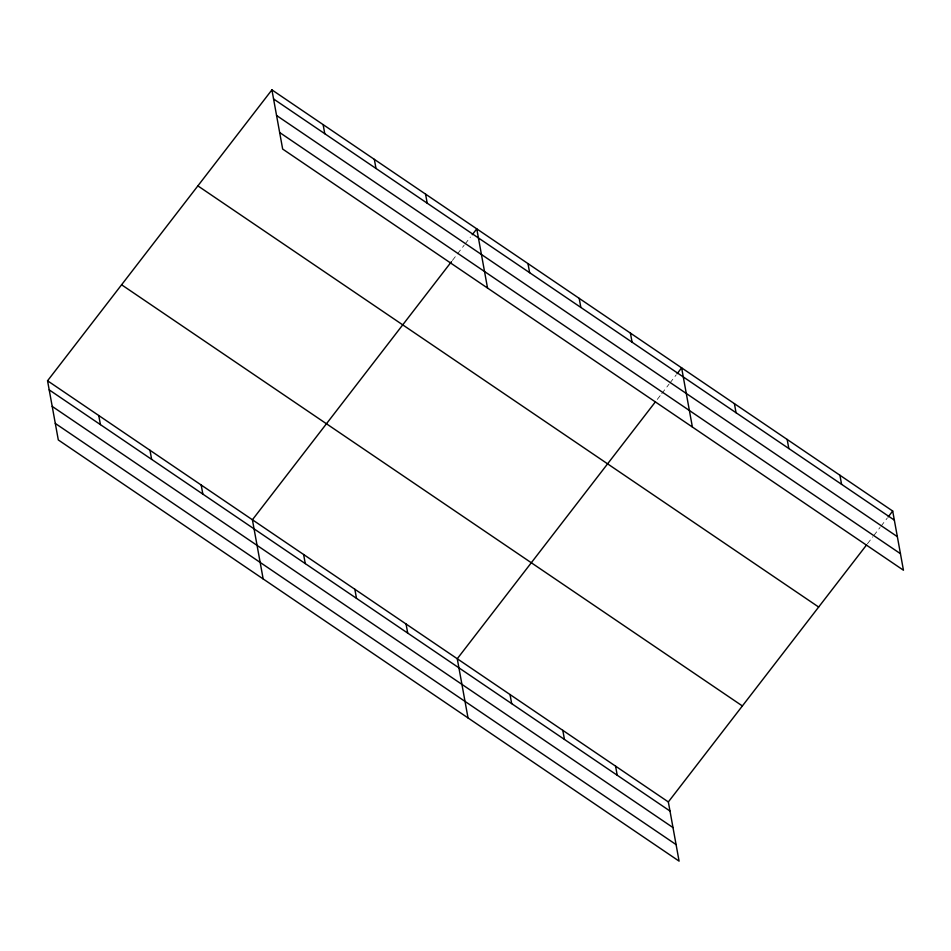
<?xml version="1.0" encoding="UTF-8"?>
<svg xmlns="http://www.w3.org/2000/svg" width="951" height="951" viewBox="0 0 951 951"><rect width="100%" height="100%" fill="white"/><g stroke="black" fill="none" stroke-linecap="round" stroke-linejoin="round"><path stroke-width="0.71" stroke-dasharray="4.75 3.57" d="M452.391 260.467L464.124 245.251M465.027 244.074L470.448 237.049M657.248 399.456L660.862 394.772M661.765 393.595L668.993 384.228M669.896 383.063L676.209 374.872M867.419 543.817L872.828 536.792M873.731 535.627L880.055 527.425M880.959 526.26L887.283 518.069"/><path stroke-width="1.43" d="M47.55 380.78L668.339 801.943L679.085 861.13L58.308 439.956L47.55 380.78L271.915 89.869L892.692 511.044L903.45 570.22L282.661 149.057L271.915 89.869M451.487 261.644L252.407 519.769L263.165 578.945M472.255 234.707L476.772 228.858L487.53 288.034M655.441 401.798L457.265 658.746L468.023 717.934M677.112 373.695L681.629 367.847L692.387 427.023M668.339 801.943L866.516 544.994M888.186 516.892L892.692 511.044M273.567 98.963L894.344 520.126M276.563 115.487L897.352 536.661M279.665 132.522L900.442 553.684M197.867 185.873L818.656 607.035M121.585 284.777L742.374 705.951M49.202 389.874L669.991 811.037M52.21 406.398L672.987 827.572M55.301 423.433L676.09 844.595M839.923 475.238L841.576 484.332M787.166 439.445L788.819 448.527M734.398 403.64L736.05 412.734M630.418 333.1L632.07 342.182M579.195 298.352L580.847 307.446M527.983 263.605L529.636 272.699M615.57 766.149L617.223 775.243M562.802 730.344L564.454 739.438M425.561 194.111L427.213 203.205M510.033 694.551L511.686 703.645M374.337 159.364L375.99 168.458M323.126 124.617L324.778 133.711M406.053 624.011L407.706 633.093M354.842 589.263L356.494 598.345M303.619 554.516L305.271 563.598M201.196 485.022L202.848 494.116M149.985 450.275L151.637 459.369M98.761 415.528L100.414 424.621"/></g></svg>
